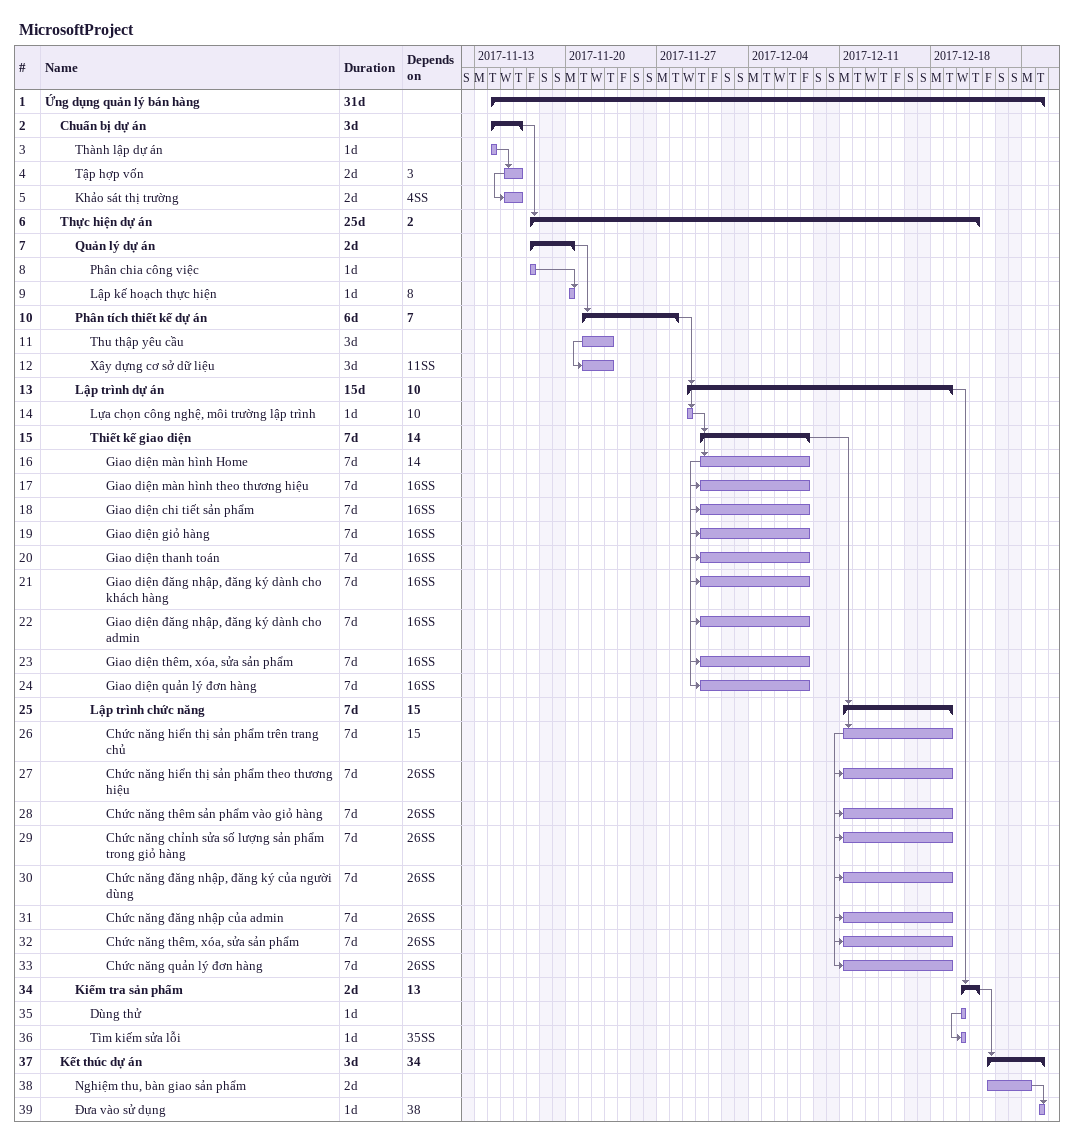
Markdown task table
MicrosoftProject

| ID | Level | Task | Duration | Start | Finish | Predecessors |
|---|---|---|---|---|---|---|
| 1 | 1 | **Ứng dụng quản lý bán hàng** | 31d | 2017-11-14 | 2017-12-26 |  |
| 2 | 2 | **Chuẩn bị dự án** | 3d | 2017-11-14 | 2017-11-16 |  |
| 3 | 3 | Thành lập dự án | 1d | 2017-11-14 | 2017-11-14 |  |
| 4 | 3 | Tập hợp vốn | 2d | 2017-11-15 | 2017-11-16 | 3 |
| 5 | 3 | Khảo sát thị trường | 2d | 2017-11-15 | 2017-11-16 | 4SS |
| 6 | 2 | **Thực hiện dự án** | 25d | 2017-11-17 | 2017-12-21 | 2 |
| 7 | 3 | **Quản lý dự án** | 2d | 2017-11-17 | 2017-11-20 |  |
| 8 | 4 | Phân chia công việc | 1d | 2017-11-17 | 2017-11-17 |  |
| 9 | 4 | Lập kế hoạch thực hiện | 1d | 2017-11-20 | 2017-11-20 | 8 |
| 10 | 3 | **Phân tích thiết kế dự án** | 6d | 2017-11-21 | 2017-11-28 | 7 |
| 11 | 4 | Thu thập yêu cầu | 3d | 2017-11-21 | 2017-11-23 |  |
| 12 | 4 | Xây dựng cơ sở dữ liệu | 3d | 2017-11-21 | 2017-11-23 | 11SS |
| 13 | 3 | **Lập trình dự án** | 15d | 2017-11-29 | 2017-12-19 | 10 |
| 14 | 4 | Lựa chọn công nghệ, môi trường lập trình | 1d | 2017-11-29 | 2017-11-29 | 10 |
| 15 | 4 | **Thiết kế giao diện** | 7d | 2017-11-30 | 2017-12-08 | 14 |
| 16 | 5 | Giao diện màn hình Home | 7d | 2017-11-30 | 2017-12-08 | 14 |
| 17 | 5 | Giao diện màn hình theo thương hiệu | 7d | 2017-11-30 | 2017-12-08 | 16SS |
| 18 | 5 | Giao diện chi tiết sản phẩm | 7d | 2017-11-30 | 2017-12-08 | 16SS |
| 19 | 5 | Giao diện giỏ hàng | 7d | 2017-11-30 | 2017-12-08 | 16SS |
| 20 | 5 | Giao diện thanh toán | 7d | 2017-11-30 | 2017-12-08 | 16SS |
| 21 | 5 | Giao diện đăng nhập, đăng ký dành cho khách hàng | 7d | 2017-11-30 | 2017-12-08 | 16SS |
| 22 | 5 | Giao diện đăng nhập, đăng ký dành cho admin | 7d | 2017-11-30 | 2017-12-08 | 16SS |
| 23 | 5 | Giao diện thêm, xóa, sửa sản phẩm | 7d | 2017-11-30 | 2017-12-08 | 16SS |
| 24 | 5 | Giao diện quản lý đơn hàng | 7d | 2017-11-30 | 2017-12-08 | 16SS |
| 25 | 4 | **Lập trình chức năng** | 7d | 2017-12-11 | 2017-12-19 | 15 |
| 26 | 5 | Chức năng hiển thị sản phẩm trên trang chủ | 7d | 2017-12-11 | 2017-12-19 | 15 |
| 27 | 5 | Chức năng hiển thị sản phẩm theo thương hiệu | 7d | 2017-12-11 | 2017-12-19 | 26SS |
| 28 | 5 | Chức năng thêm sản phẩm vào giỏ hàng | 7d | 2017-12-11 | 2017-12-19 | 26SS |
| 29 | 5 | Chức năng chỉnh sửa số lượng sản phẩm trong giỏ hàng | 7d | 2017-12-11 | 2017-12-19 | 26SS |
| 30 | 5 | Chức năng đăng nhập, đăng ký của người dùng | 7d | 2017-12-11 | 2017-12-19 | 26SS |
| 31 | 5 | Chức năng đăng nhập của admin | 7d | 2017-12-11 | 2017-12-19 | 26SS |
| 32 | 5 | Chức năng thêm, xóa, sửa sản phẩm | 7d | 2017-12-11 | 2017-12-19 | 26SS |
| 33 | 5 | Chức năng quản lý đơn hàng | 7d | 2017-12-11 | 2017-12-19 | 26SS |
| 34 | 3 | **Kiểm tra sản phẩm** | 2d | 2017-12-20 | 2017-12-21 | 13 |
| 35 | 4 | Dùng thử | 1d | 2017-12-20 | 2017-12-20 |  |
| 36 | 4 | Tìm kiếm sửa lỗi | 1d | 2017-12-20 | 2017-12-20 | 35SS |
| 37 | 2 | **Kết thúc dự án** | 3d | 2017-12-22 | 2017-12-26 | 34 |
| 38 | 3 | Nghiệm thu, bàn giao sản phẩm | 2d | 2017-12-22 | 2017-12-25 |  |
| 39 | 3 | Đưa vào sử dụng | 1d | 2017-12-26 | 2017-12-26 | 38 |
